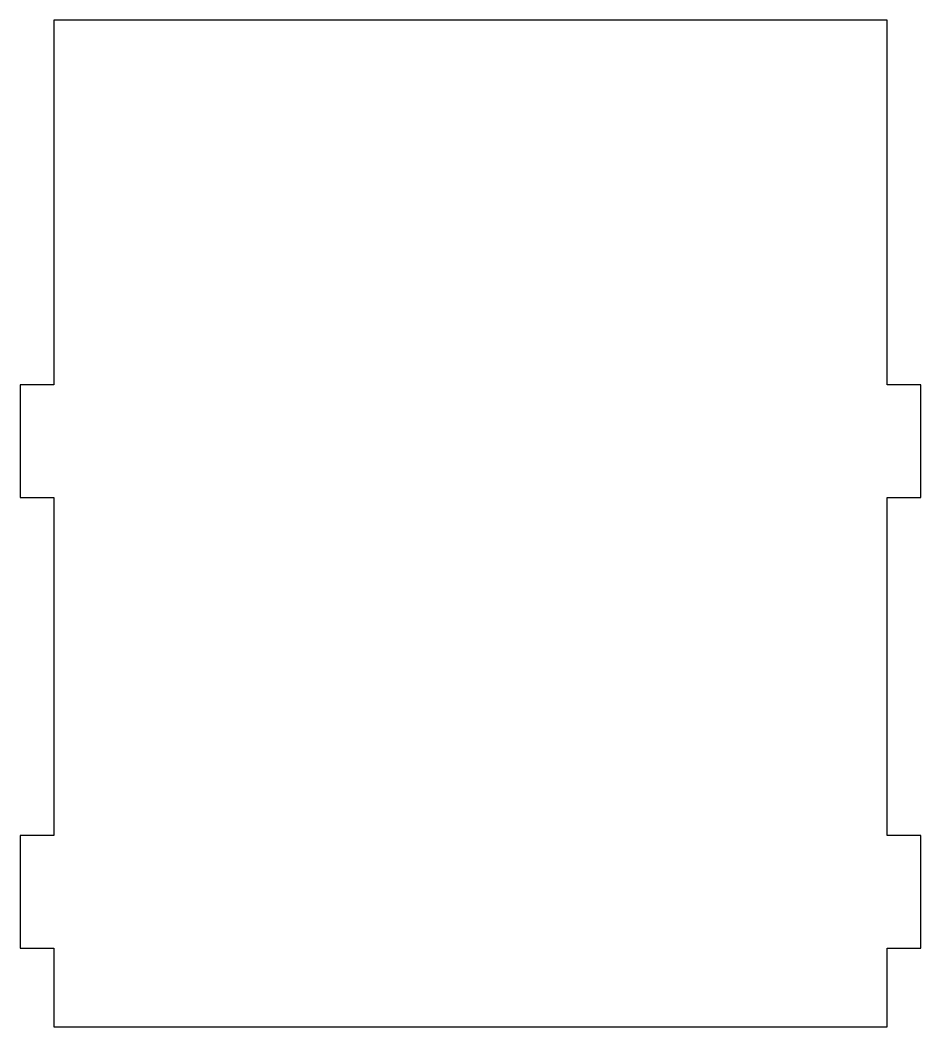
# Model space of a CAD drawing. Header units: inches. Extents: x -0.15 to 3.85, y -2.35 to 2.12.
import ezdxf

# ---------------------------------------------------------------- set-up
doc = ezdxf.new("R2010")
doc.units = ezdxf.units.IN
doc.header["$MEASUREMENT"] = 0

msp = doc.modelspace()

# ---------------------------------------------------------------- linework, layer by layer
msp.add_lwpolyline([(3.85, 0.5), (3.7, 0.5), (3.7, 2.12), (0, 2.12), (0, 0.5), (-0.15, 0.5), (-0.15, 0), (0, 0), (0, -1.5), (-0.15, -1.5), (-0.15, -2), (0, -2), (0, -2.35), (3.7, -2.35), (3.7, -2), (3.85, -2), (3.85, -1.5), (3.7, -1.5), (3.7, 0), (3.85, 0)], close=True)
msp.add_lwpolyline([(3.85, 0.5), (3.7, 0.5), (3.7, 2.12), (0, 2.12), (0, 0.5), (-0.15, 0.5), (-0.15, 0), (0, 0), (0, -1.5), (-0.15, -1.5), (-0.15, -2), (0, -2), (0, -2.35), (3.7, -2.35), (3.7, -2), (3.85, -2), (3.85, -1.5), (3.7, -1.5), (3.7, 0), (3.85, 0)], close=True)
msp.add_lwpolyline([(3.85, 0.5), (3.7, 0.5), (3.7, 2.12), (0, 2.12), (0, 0.5), (-0.15, 0.5), (-0.15, 0), (0, 0), (0, -1.5), (-0.15, -1.5), (-0.15, -2), (0, -2), (0, -2.35), (3.7, -2.35), (3.7, -2), (3.85, -2), (3.85, -1.5), (3.7, -1.5), (3.7, 0), (3.85, 0)], close=True)
for points in [[(3.7, 0.5), (3.7, 2.12), (0, 2.12), (0, 0.5), (-0.15, 0.5), (-0.15, 0), (0, 0), (0, -1.5), (-0.15, -1.5), (-0.15, -2)], [(0, -2), (0, -2.35), (3.7, -2.35), (3.7, -2), (3.85, -2), (3.85, -1.5), (3.7, -1.5), (3.7, 0), (3.85, 0)]]:
    msp.add_lwpolyline(points)

doc.saveas('drawing.dxf')
